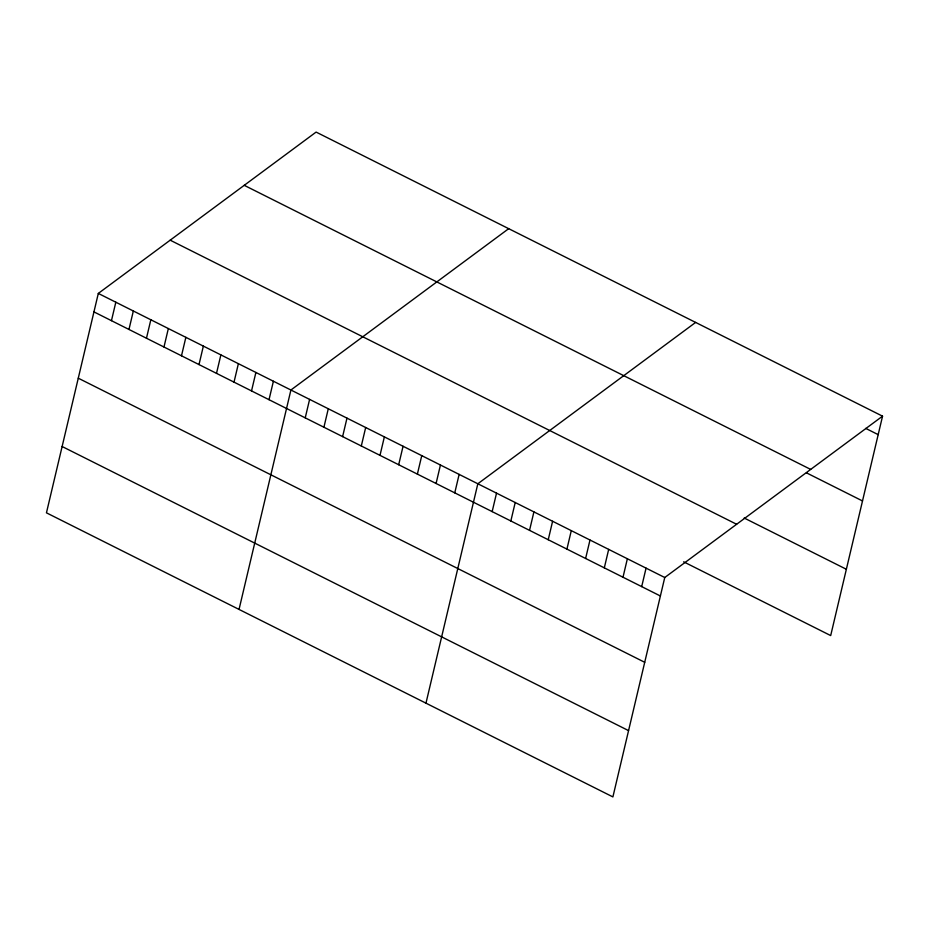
<?xml version="1.0" encoding="UTF-8"?>
<svg xmlns="http://www.w3.org/2000/svg" width="929" height="929" viewBox="0 0 929 929"><rect width="100%" height="100%" fill="white"/><g stroke="black" fill="none" stroke-linecap="round" stroke-linejoin="round"><path stroke-width="1.39" d="M98.311 293.425L46.45 512.831L612.896 796.919L664.758 577.513L882.55 416.169L316.104 132.081L98.311 293.425L664.758 577.513M111.457 320.668L115.823 302.204M128.968 329.458L133.335 310.983M146.468 338.237L150.835 319.773M163.98 347.016L168.346 328.552M181.492 355.795L185.858 337.332M199.003 364.574L203.358 346.111M216.503 373.353L220.87 354.89M234.015 382.144L238.381 363.669M251.527 390.923L255.893 372.459M269.027 399.702L273.393 381.238M239.043 609.412L290.905 390.017L508.697 228.673M305.235 417.853L309.601 399.389M323.919 427.235L328.285 408.772M342.615 436.607L346.981 418.143M361.311 445.978L365.678 427.514M379.996 455.361L384.362 436.897M398.692 464.732L403.058 446.268M417.388 474.104L421.754 455.64M436.084 483.486L440.439 465.023M454.769 492.858L459.135 474.394M425.97 703.172L477.831 483.765L695.624 322.421M492.161 511.612L496.527 493.148M510.845 520.983L515.212 502.519M529.542 530.354L533.908 511.891M548.238 539.737L552.604 521.262M566.922 549.109L571.289 530.645M585.618 558.48L589.985 540.016M604.314 567.863L608.681 549.387M622.999 577.234L627.365 558.77M641.695 586.605L646.061 568.142M882.55 416.169L830.689 635.575L683.639 561.824M865.723 428.385L878.184 434.644M244.234 185.324L810.68 469.412M806.43 472.826L862.507 500.952M744.175 518.01L846.365 569.268M170.181 240.181L736.627 524.27M93.945 311.889L660.391 595.988M78.28 378.196L644.714 662.296M62.127 446.512L628.561 730.612"/></g></svg>
